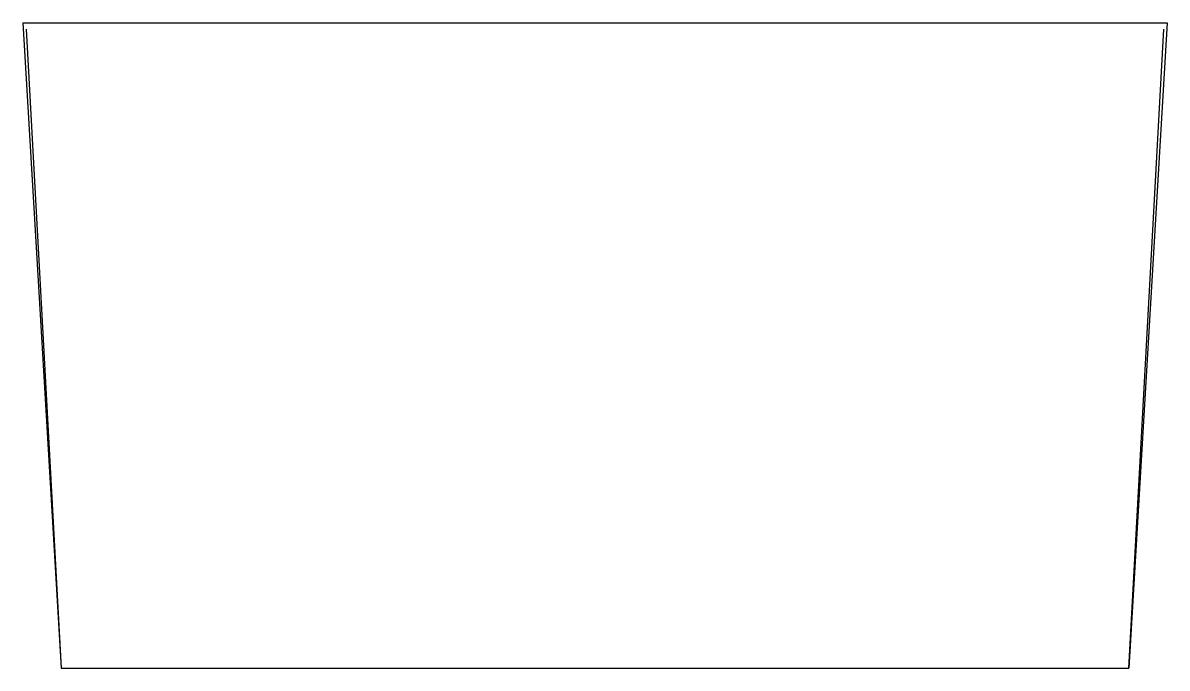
# Model space of a CAD drawing. Header units: millimetres. Extents: x -41.9 to 0.1, y -23.5 to 0.2.
import ezdxf

# ---------------------------------------------------------------- set-up
doc = ezdxf.new("R2010")
doc.units = ezdxf.units.MM
doc.layers.get('0').update_dxf_attribs({"linetype": 'CONTINUOUS'})

msp = doc.modelspace()

# ---------------------------------------------------------------- linework, layer by layer
for p, q in [((-41.874, 0.185), (-40.474, -23.521)), ((-41.874, 0.185), (0.126, 0.185)), ((0.126, 0.185), (-1.274, -23.521)), ((-41.749, -0.043), (-40.474, -23.521)), ((-1.274, -23.521), (0, -0.043)), ((-40.474, -23.521), (-1.274, -23.521))]:
    msp.add_line(p, q)

doc.saveas('drawing.dxf')
